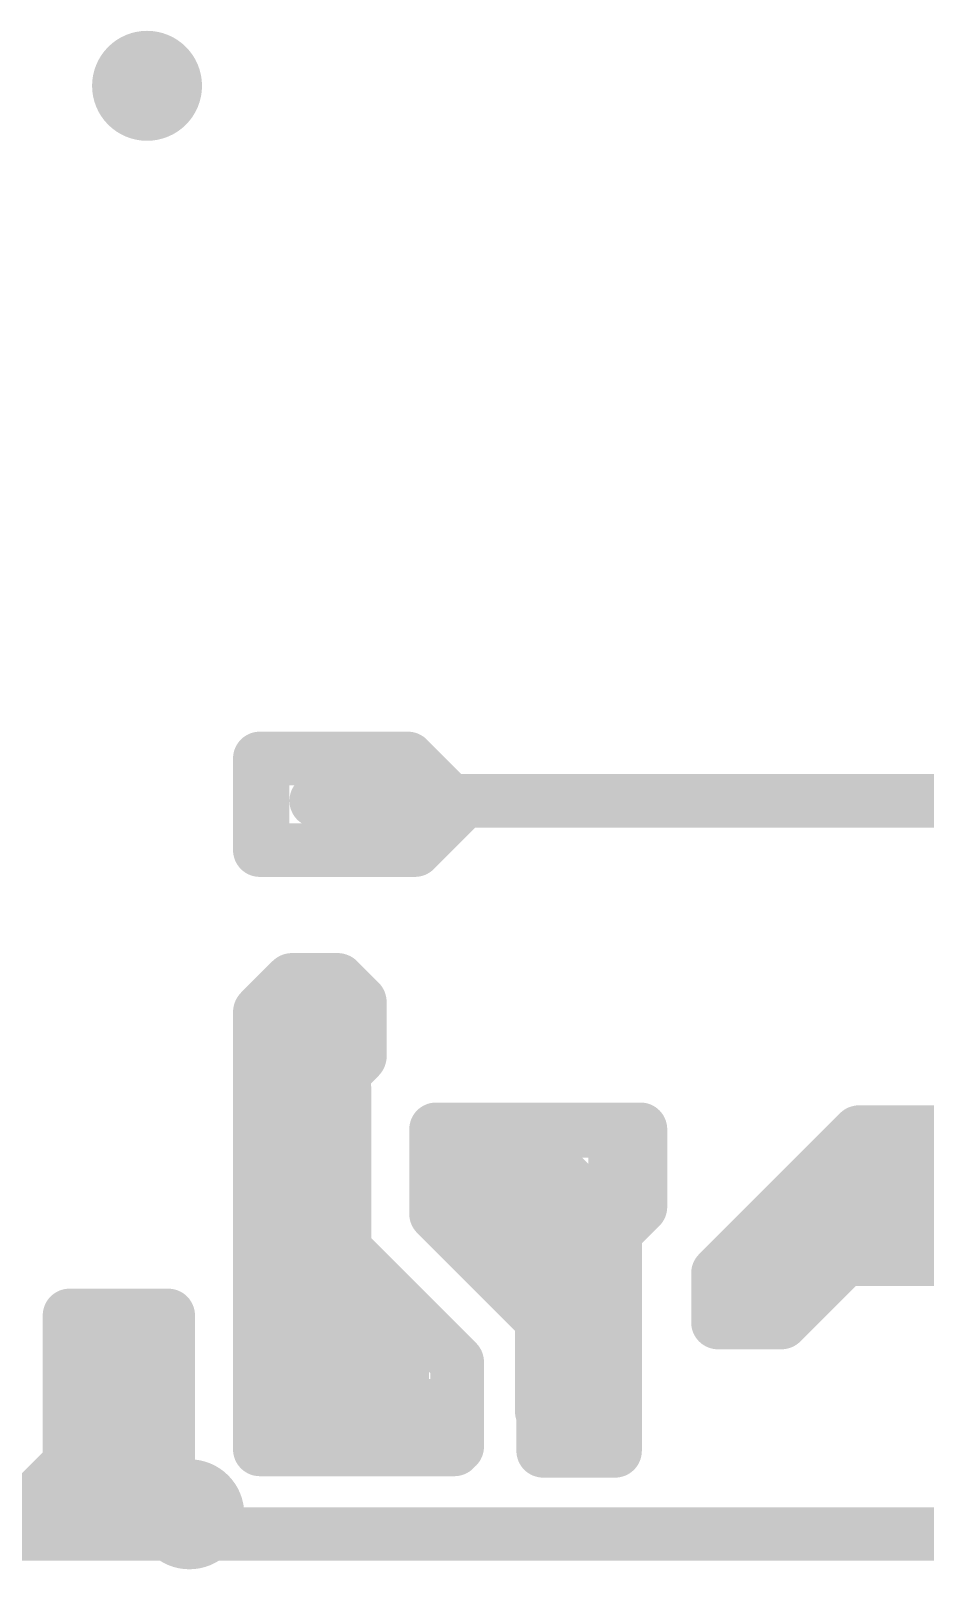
# Model space of a CAD drawing. Extents: x 13 to 23.9, y 0.2 to 11.6.
# Drawn here: x 15.888 to 16.523, y 5.04 to 6.131 of the extents above; entities that cross this region are included whole.
import ezdxf

# ---------------------------------------------------------------- set-up
doc = ezdxf.new("R2010")
doc.units = 0
doc.header["$MEASUREMENT"] = 0
doc.layers.add('BOTTOM', color=250, linetype='Continuous')
doc.layers.get('0').off()

# ---------------------------------------------------------------- blocks, each defined once
blk = doc.blocks.new('UNIT_DISC')
at = {"linetype": 'Continuous', "const_width": 0.5}
blk.add_lwpolyline([(0.25, 0, 1), (-0.25, 0, 1)], format="xyb", close=True, dxfattribs=at)
blk = doc.blocks.new('SHAPE_EL_780_780_0_0_0_0')
at = {"xscale": 0.078, "yscale": 0.078, "zscale": 0.078}
blk.add_blockref('UNIT_DISC', (0, 0), dxfattribs=at)
blk = doc.blocks.new('P_EX78Y78D16A')
at = {"layer": 'BOTTOM'}
blk.add_blockref('SHAPE_EL_780_780_0_0_0_0', (0, 0), dxfattribs=at)
blk = doc.blocks.new('R26')
for p in [(15.73, 10.224), (16.23, 10.224)]:
    blk.add_blockref('P_EX78Y78D16A', p)
blk = doc.blocks.new('J14')
for p in [(15.8, 11.237), (16.2, 11.237)]:
    blk.add_blockref('P_EX78Y78D16A', p)
blk = doc.blocks.new('SHAPE_EL_800_800_0_0_0_0')
at = {"xscale": 0.08, "yscale": 0.08, "zscale": 0.08}
blk.add_blockref('UNIT_DISC', (0, 0), dxfattribs=at)
blk = doc.blocks.new('P_EX80Y80D16A50')
at = {"layer": 'BOTTOM'}
blk.add_blockref('SHAPE_EL_800_800_0_0_0_0', (0, 0), dxfattribs=at)
blk = doc.blocks.new('P_EX80Y80D16A55')
at = {"layer": 'BOTTOM'}
blk.add_blockref('SHAPE_EL_800_800_0_0_0_0', (0, 0), dxfattribs=at)
blk = doc.blocks.new('PT1')
for name, p in [('P_EX80Y80D16A55', (15.925, 10.582)), ('P_EX80Y80D16A50', (16.325, 10.582))]:
    blk.add_blockref(name, p)

msp = doc.modelspace()

# ---------------------------------------------------------------- linework, layer by layer
at = {"layer": 'BOTTOM', "linetype": 'Continuous'}
for points, const_width in [([(16.0507, 5.6151), (16.1557, 5.6151)], 0.038), ([(16.0507, 5.5501), (16.0507, 5.6151)], 0.038), ([(16.0517, 5.5621), (16.0517, 5.6141)], 0.04), ([(16.1557, 5.6151), (16.1907, 5.5801)], 0.038), ([(16.0907, 5.5851), (17.3807, 5.5851)], 0.038), ([(16.1607, 5.5501), (16.1907, 5.5801)], 0.038), ([(16.0507, 5.5501), (16.0907, 5.5501)], 0.038), ([(16.0707, 5.5501), (16.1607, 5.5501)], 0.038), ([(16.0517, 5.4351), (16.0737, 5.4571)], 0.04), ([(16.0737, 5.4571), (16.1057, 5.4571)], 0.04), ([(16.1057, 5.4571), (16.1207, 5.4421)], 0.04), ([(16.0577, 5.4421), (16.0707, 5.4551)], 0.038), ([(16.0707, 5.4551), (16.1077, 5.4551)], 0.038), ([(16.1077, 5.4551), (16.1207, 5.4421)], 0.038), ([(16.0517, 5.2201), (16.0517, 5.4351)], 0.04), ([(16.1207, 5.4041), (16.1207, 5.4421)], 0.04), ([(16.1207, 5.4051), (16.1207, 5.4421)], 0.038), ([(16.0957, 5.2321), (16.0957, 5.4321)], 0.038), ([(16.0797, 5.3631), (16.0797, 5.4111)], 0.04), ([(16.0797, 5.3631), (16.1207, 5.4041)], 0.04), ([(16.1077, 5.3921), (16.1207, 5.4051)], 0.038), ([(16.1077, 5.3671), (16.1077, 5.3921)], 0.038), ([(16.1107, 5.2671), (16.1107, 5.3821)], 0.038), ([(16.1077, 5.3051), (16.1077, 5.3801)], 0.038), ([(16.1757, 5.3521), (16.3207, 5.3521)], 0.038), ([(16.1757, 5.2921), (16.1757, 5.3521)], 0.038), ([(16.1797, 5.3511), (16.3027, 5.3511)], 0.038), ([(16.1797, 5.3511), (16.3027, 5.3511)], 0.038), ([(16.1797, 5.3301), (16.1797, 5.3511)], 0.038), ([(16.1797, 5.3301), (16.1797, 5.3511)], 0.038), ([(16.3027, 5.1241), (16.3027, 5.3511)], 0.038), ([(16.3027, 5.1241), (16.3027, 5.3511)], 0.038), ([(16.3207, 5.2971), (16.3207, 5.3521)], 0.038), ([(16.3757, 5.2501), (16.4757, 5.3501)], 0.038), ([(16.4757, 5.3501), (16.6407, 5.3501)], 0.038), ([(16.0707, 5.1561), (16.0707, 5.3401)], 0.038), ([(16.0707, 5.1561), (16.0707, 5.3401)], 0.038), ([(16.0707, 5.1561), (16.0707, 5.3311)], 0.05), ([(16.0707, 5.1561), (16.0707, 5.3311)], 0.05), ([(16.0707, 5.1561), (16.0707, 5.3431)], 0.022), ([(16.0707, 5.1561), (16.0707, 5.3431)], 0.022), ([(16.1797, 5.3301), (16.2517, 5.2581)], 0.038), ([(16.1797, 5.3301), (16.2517, 5.2581)], 0.038), ([(16.4107, 5.2401), (16.5007, 5.3301)], 0.038), ([(16.5007, 5.3301), (16.6307, 5.3301)], 0.038), ([(16.0507, 5.1251), (16.0507, 5.3161)], 0.038), ([(16.0507, 5.1251), (16.0507, 5.3161)], 0.038), ([(16.2167, 5.3211), (16.2177, 5.3201)], 0.038), ([(16.2167, 5.3211), (16.2177, 5.3201)], 0.038), ([(16.2177, 5.3201), (16.2337, 5.3201)], 0.038), ([(16.2177, 5.3201), (16.2337, 5.3201)], 0.038), ([(16.2157, 5.3301), (16.2657, 5.3301)], 0.022), ([(16.2337, 5.3201), (16.2777, 5.2761)], 0.038), ([(16.2337, 5.3201), (16.2777, 5.2761)], 0.038), ([(16.2657, 5.3301), (16.2757, 5.3201)], 0.022), ([(16.2757, 5.2301), (16.2757, 5.3201)], 0.022), ([(16.3957, 5.2571), (16.4457, 5.3071)], 0.038), ([(16.4457, 5.3071), (16.6207, 5.3071)], 0.038), ([(16.2957, 5.2721), (16.3207, 5.2971)], 0.038), ([(16.0887, 5.2861), (16.1567, 5.2181)], 0.038), ([(16.0887, 5.2861), (16.1567, 5.2181)], 0.038), ([(16.1757, 5.2921), (16.2507, 5.2171)], 0.038), ([(16.4157, 5.2401), (16.4607, 5.2851)], 0.038), ([(16.4607, 5.2851), (16.6107, 5.2851)], 0.038), ([(16.2777, 5.1311), (16.2777, 5.2761)], 0.038), ([(16.2777, 5.1311), (16.2777, 5.2761)], 0.038), ([(16.1057, 5.2611), (16.1057, 5.2651)], 0.038), ([(16.1057, 5.2611), (16.1057, 5.2651)], 0.038), ([(16.1057, 5.1551), (16.1057, 5.2651)], 0.038), ([(16.1057, 5.1551), (16.1057, 5.2651)], 0.038), ([(16.1107, 5.2671), (16.1907, 5.1871)], 0.038), ([(16.1057, 5.2611), (16.1517, 5.2151)], 0.038), ([(16.1057, 5.2611), (16.1517, 5.2151)], 0.038), ([(16.2517, 5.1401), (16.2517, 5.2581)], 0.038), ([(16.2517, 5.1401), (16.2517, 5.2581)], 0.038), ([(16.2707, 5.1561), (16.2707, 5.2681)], 0.022), ([(16.2707, 5.1561), (16.2707, 5.2681)], 0.022), ([(16.4207, 5.2151), (16.4657, 5.2601)], 0.038), ([(16.4657, 5.2601), (16.4707, 5.2601)], 0.038), ([(16.4707, 5.2601), (16.6407, 5.2601)], 0.038), ([(16.3757, 5.2151), (16.3757, 5.2501)], 0.038), ([(16.4107, 5.2401), (16.4157, 5.2401)], 0.038), ([(15.9157, 5.2201), (15.9857, 5.2201)], 0.038), ([(15.9157, 5.1151), (15.9157, 5.2201)], 0.038), ([(15.9377, 5.2181), (15.9857, 5.2181)], 0.038), ([(15.9377, 5.2181), (15.9857, 5.2181)], 0.038), ([(15.9377, 5.1031), (15.9377, 5.2181)], 0.038), ([(15.9377, 5.1031), (15.9377, 5.2181)], 0.038), ([(15.9857, 5.1051), (15.9857, 5.2201)], 0.038), ([(15.9857, 5.1201), (15.9857, 5.2181)], 0.038), ([(15.9857, 5.1201), (15.9857, 5.2181)], 0.038), ([(16.1567, 5.2081), (16.1567, 5.2181)], 0.038), ([(16.1567, 5.2081), (16.1567, 5.2181)], 0.038), ([(16.1517, 5.1591), (16.1517, 5.2151)], 0.038), ([(16.1517, 5.1591), (16.1517, 5.2151)], 0.038), ([(16.2507, 5.1521), (16.2507, 5.2171)], 0.038), ([(16.3757, 5.2151), (16.4207, 5.2151)], 0.038), ([(15.9637, 5.1521), (15.9637, 5.1981)], 0.038), ([(15.9637, 5.1521), (15.9637, 5.1981)], 0.038), ([(16.1287, 5.2051), (16.1377, 5.1961)], 0.038), ([(16.1287, 5.2051), (16.1377, 5.1961)], 0.038), ([(16.1377, 5.1591), (16.1377, 5.1961)], 0.038), ([(16.1377, 5.1591), (16.1377, 5.1961)], 0.038), ([(16.1907, 5.1271), (16.1907, 5.1871)], 0.038), ([(16.0707, 5.1561), (16.1697, 5.1561)], 0.038), ([(16.0707, 5.1561), (16.1697, 5.1561)], 0.038), ([(16.1377, 5.1591), (16.1517, 5.1591)], 0.038), ([(16.1377, 5.1591), (16.1517, 5.1591)], 0.038), ([(15.9457, 5.1101), (15.9457, 5.1451)], 0.038), ([(15.9707, 5.1061), (15.9707, 5.1431)], 0.038), ([(15.9707, 5.1061), (15.9707, 5.1431)], 0.038), ([(16.0707, 5.1561), (16.1707, 5.1561)], 0.022), ([(16.0707, 5.1561), (16.1707, 5.1561)], 0.022), ([(15.9707, 5.1061), (15.9707, 5.1431)], 0.022), ([(15.9707, 5.1061), (15.9707, 5.1431)], 0.022), ([(16.2517, 5.1241), (16.2517, 5.1391)], 0.038), ([(16.2517, 5.1241), (16.2517, 5.1391)], 0.038), ([(15.9307, 5.0651), (15.9857, 5.1201)], 0.038), ([(15.9857, 5.1051), (15.9857, 5.1201)], 0.038), ([(16.0507, 5.1251), (16.1887, 5.1251)], 0.038), ([(16.0507, 5.1251), (16.1887, 5.1251)], 0.038), ([(16.2517, 5.1241), (16.3027, 5.1241)], 0.038), ([(16.2517, 5.1241), (16.3027, 5.1241)], 0.038), ([(15.8657, 5.0651), (15.9157, 5.1151)], 0.038), ([(15.9107, 5.0751), (15.9457, 5.1101)], 0.038), ([(15.9707, 5.0801), (15.9707, 5.1101)], 0.038), ([(15.9327, 5.0681), (15.9707, 5.1061)], 0.038), ([(15.9857, 5.1051), (16.0257, 5.0651)], 0.038), ([(15.2307, 5.0651), (17.9307, 5.0651)], 0.038), ([(16.0257, 5.0651), (16.0757, 5.0651)], 0.038)]:
    msp.add_lwpolyline(points, dxfattribs=dict(at, const_width=const_width))

# ---------------------------------------------------------------- block references
for name in ['J14', 'PT1', 'R26']:
    msp.add_blockref(name, (-0.2293, -5.1449))
at = {"layer": 'BOTTOM'}
for p, xscale, yscale, zscale in [((16.0507, 5.6151), 0.03800000000000026, 0.03800000000000026, 0.038), ((16.0507, 5.6151), 0.03800000000000026, 0.03800000000000026, 0.038), ((16.0517, 5.6141), 0.03999999999999915, 0.03999999999999915, 0.04), ((16.1557, 5.6151), 0.03800000000000026, 0.03800000000000026, 0.038), ((16.1557, 5.6151), 0.03800000000000026, 0.03800000000000026, 0.038), ((16.0907, 5.5851), 0.03800000000000026, 0.03800000000000026, 0.038), ((16.1907, 5.5801), 0.03800000000000026, 0.03800000000000026, 0.038), ((16.1907, 5.5801), 0.03800000000000026, 0.03800000000000026, 0.038), ((16.0517, 5.5621), 0.03999999999999915, 0.03999999999999915, 0.04), ((16.0507, 5.5501), 0.03800000000000026, 0.03800000000000026, 0.038), ((16.0507, 5.5501), 0.03800000000000026, 0.03800000000000026, 0.038), ((16.0707, 5.5501), 0.03800000000000026, 0.03800000000000026, 0.038), ((16.0907, 5.5501), 0.03800000000000026, 0.03800000000000026, 0.038), ((16.1607, 5.5501), 0.03800000000000026, 0.03800000000000026, 0.038), ((16.1607, 5.5501), 0.03800000000000026, 0.03800000000000026, 0.038), ((16.0737, 5.4571), 0.03999999999999915, 0.03999999999999915, 0.04), ((16.0737, 5.4571), 0.03999999999999915, 0.03999999999999915, 0.04), ((16.1057, 5.4571), 0.03999999999999915, 0.03999999999999915, 0.04), ((16.1057, 5.4571), 0.03999999999999915, 0.03999999999999915, 0.04), ((16.0707, 5.4551), 0.03800000000000026, 0.03800000000000026, 0.038), ((16.0707, 5.4551), 0.03800000000000026, 0.03800000000000026, 0.038), ((16.1077, 5.4551), 0.03800000000000026, 0.03800000000000026, 0.038), ((16.1077, 5.4551), 0.03800000000000026, 0.03800000000000026, 0.038), ((16.0517, 5.4351), 0.03999999999999915, 0.03999999999999915, 0.04), ((16.0517, 5.4351), 0.03999999999999915, 0.03999999999999915, 0.04), ((16.0577, 5.4421), 0.03800000000000026, 0.03800000000000026, 0.038), ((16.1207, 5.4421), 0.03999999999999915, 0.03999999999999915, 0.04), ((16.1207, 5.4421), 0.03999999999999915, 0.03999999999999915, 0.04), ((16.1207, 5.4421), 0.03800000000000026, 0.03800000000000026, 0.038), ((16.1207, 5.4421), 0.03800000000000026, 0.03800000000000026, 0.038), ((16.0957, 5.4321), 0.03800000000000026, 0.03800000000000026, 0.038), ((16.0797, 5.4111), 0.03999999999999915, 0.03999999999999915, 0.04), ((16.1207, 5.4041), 0.03999999999999915, 0.03999999999999915, 0.04), ((16.1207, 5.4041), 0.03999999999999915, 0.03999999999999915, 0.04), ((16.1207, 5.4051), 0.03800000000000026, 0.03800000000000026, 0.038), ((16.1207, 5.4051), 0.03800000000000026, 0.03800000000000026, 0.038), ((16.1077, 5.3921), 0.03800000000000026, 0.03800000000000026, 0.038), ((16.1077, 5.3921), 0.03800000000000026, 0.03800000000000026, 0.038), ((16.1107, 5.3821), 0.03800000000000026, 0.03800000000000026, 0.038), ((16.1077, 5.3801), 0.03800000000000026, 0.03800000000000026, 0.038), ((16.0797, 5.3631), 0.03999999999999915, 0.03999999999999915, 0.04), ((16.0797, 5.3631), 0.03999999999999915, 0.03999999999999915, 0.04), ((16.1077, 5.3671), 0.03800000000000026, 0.03800000000000026, 0.038), ((16.1757, 5.3521), 0.03800000000000026, 0.03800000000000026, 0.038), ((16.1757, 5.3521), 0.03800000000000026, 0.03800000000000026, 0.038), ((16.1797, 5.3511), 0.03800000000000026, 0.03800000000000026, 0.038), ((16.1797, 5.3511), 0.03800000000000026, 0.03800000000000026, 0.038), ((16.1797, 5.3511), 0.03800000000000026, 0.03800000000000026, 0.038), ((16.1797, 5.3511), 0.03800000000000026, 0.03800000000000026, 0.038), ((16.3027, 5.3511), 0.03800000000000026, 0.03800000000000026, 0.038), ((16.3027, 5.3511), 0.03800000000000026, 0.03800000000000026, 0.038), ((16.3027, 5.3511), 0.03800000000000026, 0.03800000000000026, 0.038), ((16.3027, 5.3511), 0.03800000000000026, 0.03800000000000026, 0.038), ((16.3207, 5.3521), 0.03800000000000026, 0.03800000000000026, 0.038), ((16.3207, 5.3521), 0.03800000000000026, 0.03800000000000026, 0.038), ((16.4757, 5.3501), 0.03800000000000026, 0.03800000000000026, 0.038), ((16.4757, 5.3501), 0.03800000000000026, 0.03800000000000026, 0.038), ((16.0707, 5.3401), 0.03800000000000026, 0.03800000000000026, 0.038), ((16.0707, 5.3401), 0.03800000000000026, 0.03800000000000026, 0.038), ((16.0707, 5.3311), 0.05000000000000071, 0.05000000000000071, 0.05), ((16.0707, 5.3311), 0.05000000000000071, 0.05000000000000071, 0.05), ((16.0707, 5.3431), 0.02200000000000024, 0.02200000000000024, 0.022), ((16.0707, 5.3431), 0.02200000000000024, 0.02200000000000024, 0.022), ((16.1797, 5.3301), 0.03800000000000026, 0.03800000000000026, 0.038), ((16.1797, 5.3301), 0.03800000000000026, 0.03800000000000026, 0.038), ((16.1797, 5.3301), 0.03800000000000026, 0.03800000000000026, 0.038), ((16.1797, 5.3301), 0.03800000000000026, 0.03800000000000026, 0.038), ((16.5007, 5.3301), 0.03800000000000026, 0.03800000000000026, 0.038), ((16.5007, 5.3301), 0.03800000000000026, 0.03800000000000026, 0.038), ((16.0507, 5.3161), 0.03800000000000026, 0.03800000000000026, 0.038), ((16.0507, 5.3161), 0.03800000000000026, 0.03800000000000026, 0.038), ((16.2167, 5.3211), 0.03800000000000026, 0.03800000000000026, 0.038), ((16.2167, 5.3211), 0.03800000000000026, 0.03800000000000026, 0.038), ((16.2177, 5.3201), 0.03800000000000026, 0.03800000000000026, 0.038), ((16.2177, 5.3201), 0.03800000000000026, 0.03800000000000026, 0.038), ((16.2177, 5.3201), 0.03800000000000026, 0.03800000000000026, 0.038), ((16.2177, 5.3201), 0.03800000000000026, 0.03800000000000026, 0.038), ((16.2157, 5.3301), 0.02200000000000024, 0.02200000000000024, 0.022), ((16.2337, 5.3201), 0.03800000000000026, 0.03800000000000026, 0.038), ((16.2337, 5.3201), 0.03800000000000026, 0.03800000000000026, 0.038), ((16.2337, 5.3201), 0.03800000000000026, 0.03800000000000026, 0.038), ((16.2337, 5.3201), 0.03800000000000026, 0.03800000000000026, 0.038), ((16.2657, 5.3301), 0.02200000000000024, 0.02200000000000024, 0.022), ((16.2657, 5.3301), 0.02200000000000024, 0.02200000000000024, 0.022), ((16.1077, 5.3051), 0.03800000000000026, 0.03800000000000026, 0.038), ((16.2757, 5.3201), 0.02200000000000024, 0.02200000000000024, 0.022), ((16.2757, 5.3201), 0.02200000000000024, 0.02200000000000024, 0.022), ((16.4457, 5.3071), 0.03800000000000026, 0.03800000000000026, 0.038), ((16.4457, 5.3071), 0.03800000000000026, 0.03800000000000026, 0.038), ((16.3207, 5.2971), 0.03800000000000026, 0.03800000000000026, 0.038), ((16.3207, 5.2971), 0.03800000000000026, 0.03800000000000026, 0.038), ((16.0887, 5.2861), 0.03800000000000026, 0.03800000000000026, 0.038), ((16.0887, 5.2861), 0.03800000000000026, 0.03800000000000026, 0.038), ((16.1757, 5.2921), 0.03800000000000026, 0.03800000000000026, 0.038), ((16.1757, 5.2921), 0.03800000000000026, 0.03800000000000026, 0.038), ((16.4607, 5.2851), 0.03800000000000026, 0.03800000000000026, 0.038), ((16.4607, 5.2851), 0.03800000000000026, 0.03800000000000026, 0.038), ((16.2777, 5.2761), 0.03800000000000026, 0.03800000000000026, 0.038), ((16.2777, 5.2761), 0.03800000000000026, 0.03800000000000026, 0.038), ((16.2777, 5.2761), 0.03800000000000026, 0.03800000000000026, 0.038), ((16.2777, 5.2761), 0.03800000000000026, 0.03800000000000026, 0.038), ((16.1057, 5.2651), 0.03800000000000026, 0.03800000000000026, 0.038), ((16.1057, 5.2651), 0.03800000000000026, 0.03800000000000026, 0.038), ((16.1057, 5.2651), 0.03800000000000026, 0.03800000000000026, 0.038), ((16.1057, 5.2651), 0.03800000000000026, 0.03800000000000026, 0.038), ((16.1107, 5.2671), 0.03800000000000026, 0.03800000000000026, 0.038), ((16.1107, 5.2671), 0.03800000000000026, 0.03800000000000026, 0.038), ((16.2957, 5.2721), 0.03800000000000026, 0.03800000000000026, 0.038), ((16.1057, 5.2611), 0.03800000000000026, 0.03800000000000026, 0.038), ((16.1057, 5.2611), 0.03800000000000026, 0.03800000000000026, 0.038), ((16.1057, 5.2611), 0.03800000000000026, 0.03800000000000026, 0.038), ((16.1057, 5.2611), 0.03800000000000026, 0.03800000000000026, 0.038), ((16.2517, 5.2581), 0.03800000000000026, 0.03800000000000026, 0.038), ((16.2517, 5.2581), 0.03800000000000026, 0.03800000000000026, 0.038), ((16.2517, 5.2581), 0.03800000000000026, 0.03800000000000026, 0.038), ((16.2517, 5.2581), 0.03800000000000026, 0.03800000000000026, 0.038), ((16.2707, 5.2681), 0.02200000000000024, 0.02200000000000024, 0.022), ((16.2707, 5.2681), 0.02200000000000024, 0.02200000000000024, 0.022), ((16.3957, 5.2571), 0.03800000000000026, 0.03800000000000026, 0.038), ((16.4657, 5.2601), 0.03800000000000026, 0.03800000000000026, 0.038), ((16.4657, 5.2601), 0.03800000000000026, 0.03800000000000026, 0.038), ((16.4707, 5.2601), 0.03800000000000026, 0.03800000000000026, 0.038), ((16.4707, 5.2601), 0.03800000000000026, 0.03800000000000026, 0.038), ((16.3757, 5.2501), 0.03800000000000026, 0.03800000000000026, 0.038), ((16.3757, 5.2501), 0.03800000000000026, 0.03800000000000026, 0.038), ((16.4107, 5.2401), 0.03800000000000026, 0.03800000000000026, 0.038), ((16.4107, 5.2401), 0.03800000000000026, 0.03800000000000026, 0.038), ((16.4157, 5.2401), 0.03800000000000026, 0.03800000000000026, 0.038), ((16.4157, 5.2401), 0.03800000000000026, 0.03800000000000026, 0.038), ((16.0957, 5.2321), 0.03800000000000026, 0.03800000000000026, 0.038), ((15.9157, 5.2201), 0.03800000000000026, 0.03800000000000026, 0.038), ((15.9157, 5.2201), 0.03800000000000026, 0.03800000000000026, 0.038), ((15.9377, 5.2181), 0.03800000000000026, 0.03800000000000026, 0.038), ((15.9377, 5.2181), 0.03800000000000026, 0.03800000000000026, 0.038), ((15.9377, 5.2181), 0.03800000000000026, 0.03800000000000026, 0.038), ((15.9377, 5.2181), 0.03800000000000026, 0.03800000000000026, 0.038), ((15.9857, 5.2201), 0.03800000000000026, 0.03800000000000026, 0.038), ((15.9857, 5.2201), 0.03800000000000026, 0.03800000000000026, 0.038), ((15.9857, 5.2181), 0.03800000000000026, 0.03800000000000026, 0.038), ((15.9857, 5.2181), 0.03800000000000026, 0.03800000000000026, 0.038), ((15.9857, 5.2181), 0.03800000000000026, 0.03800000000000026, 0.038), ((15.9857, 5.2181), 0.03800000000000026, 0.03800000000000026, 0.038), ((16.0517, 5.2201), 0.03999999999999915, 0.03999999999999915, 0.04), ((16.1567, 5.2181), 0.03800000000000026, 0.03800000000000026, 0.038), ((16.1567, 5.2181), 0.03800000000000026, 0.03800000000000026, 0.038), ((16.1567, 5.2181), 0.03800000000000026, 0.03800000000000026, 0.038), ((16.1567, 5.2181), 0.03800000000000026, 0.03800000000000026, 0.038), ((16.2757, 5.2301), 0.02200000000000024, 0.02200000000000024, 0.022), ((16.1517, 5.2151), 0.03800000000000026, 0.03800000000000026, 0.038), ((16.1517, 5.2151), 0.03800000000000026, 0.03800000000000026, 0.038), ((16.1517, 5.2151), 0.03800000000000026, 0.03800000000000026, 0.038), ((16.1517, 5.2151), 0.03800000000000026, 0.03800000000000026, 0.038), ((16.1567, 5.2081), 0.03800000000000026, 0.03800000000000026, 0.038), ((16.1567, 5.2081), 0.03800000000000026, 0.03800000000000026, 0.038), ((16.2507, 5.2171), 0.03800000000000026, 0.03800000000000026, 0.038), ((16.2507, 5.2171), 0.03800000000000026, 0.03800000000000026, 0.038), ((16.3757, 5.2151), 0.03800000000000026, 0.03800000000000026, 0.038), ((16.3757, 5.2151), 0.03800000000000026, 0.03800000000000026, 0.038), ((16.4207, 5.2151), 0.03800000000000026, 0.03800000000000026, 0.038), ((16.4207, 5.2151), 0.03800000000000026, 0.03800000000000026, 0.038), ((15.9637, 5.1981), 0.03800000000000026, 0.03800000000000026, 0.038), ((15.9637, 5.1981), 0.03800000000000026, 0.03800000000000026, 0.038), ((16.1287, 5.2051), 0.03800000000000026, 0.03800000000000026, 0.038), ((16.1287, 5.2051), 0.03800000000000026, 0.03800000000000026, 0.038), ((16.1377, 5.1961), 0.03800000000000026, 0.03800000000000026, 0.038), ((16.1377, 5.1961), 0.03800000000000026, 0.03800000000000026, 0.038), ((16.1377, 5.1961), 0.03800000000000026, 0.03800000000000026, 0.038), ((16.1377, 5.1961), 0.03800000000000026, 0.03800000000000026, 0.038), ((16.1907, 5.1871), 0.03800000000000026, 0.03800000000000026, 0.038), ((16.1907, 5.1871), 0.03800000000000026, 0.03800000000000026, 0.038), ((16.0707, 5.1561), 0.05000000000000071, 0.05000000000000071, 0.05), ((16.0707, 5.1561), 0.05000000000000071, 0.05000000000000071, 0.05), ((16.0707, 5.1561), 0.03800000000000026, 0.03800000000000026, 0.038), ((16.0707, 5.1561), 0.03800000000000026, 0.03800000000000026, 0.038), ((16.0707, 5.1561), 0.03800000000000026, 0.03800000000000026, 0.038), ((16.0707, 5.1561), 0.03800000000000026, 0.03800000000000026, 0.038), ((16.1057, 5.1551), 0.03800000000000026, 0.03800000000000026, 0.038), ((16.1057, 5.1551), 0.03800000000000026, 0.03800000000000026, 0.038), ((16.1377, 5.1591), 0.03800000000000026, 0.03800000000000026, 0.038), ((16.1377, 5.1591), 0.03800000000000026, 0.03800000000000026, 0.038), ((16.1377, 5.1591), 0.03800000000000026, 0.03800000000000026, 0.038), ((16.1377, 5.1591), 0.03800000000000026, 0.03800000000000026, 0.038), ((16.1517, 5.1591), 0.03800000000000026, 0.03800000000000026, 0.038), ((16.1517, 5.1591), 0.03800000000000026, 0.03800000000000026, 0.038), ((16.1517, 5.1591), 0.03800000000000026, 0.03800000000000026, 0.038), ((16.1517, 5.1591), 0.03800000000000026, 0.03800000000000026, 0.038), ((16.1697, 5.1561), 0.03800000000000026, 0.03800000000000026, 0.038), ((16.1697, 5.1561), 0.03800000000000026, 0.03800000000000026, 0.038), ((15.9457, 5.1451), 0.03800000000000026, 0.03800000000000026, 0.038), ((15.9637, 5.1521), 0.03800000000000026, 0.03800000000000026, 0.038), ((15.9637, 5.1521), 0.03800000000000026, 0.03800000000000026, 0.038), ((15.9707, 5.1431), 0.03800000000000026, 0.03800000000000026, 0.038), ((15.9707, 5.1431), 0.03800000000000026, 0.03800000000000026, 0.038), ((16.0707, 5.1561), 0.02200000000000024, 0.02200000000000024, 0.022), ((16.0707, 5.1561), 0.02200000000000024, 0.02200000000000024, 0.022), ((16.0707, 5.1561), 0.02200000000000024, 0.02200000000000024, 0.022), ((16.0707, 5.1561), 0.02200000000000024, 0.02200000000000024, 0.022), ((16.1707, 5.1561), 0.02200000000000024, 0.02200000000000024, 0.022), ((16.1707, 5.1561), 0.02200000000000024, 0.02200000000000024, 0.022), ((16.2507, 5.1521), 0.03800000000000026, 0.03800000000000026, 0.038), ((16.2707, 5.1561), 0.02200000000000024, 0.02200000000000024, 0.022), ((16.2707, 5.1561), 0.02200000000000024, 0.02200000000000024, 0.022), ((15.9707, 5.1431), 0.02200000000000024, 0.02200000000000024, 0.022), ((15.9707, 5.1431), 0.02200000000000024, 0.02200000000000024, 0.022), ((16.2517, 5.1401), 0.03800000000000026, 0.03800000000000026, 0.038), ((16.2517, 5.1401), 0.03800000000000026, 0.03800000000000026, 0.038), ((16.2517, 5.1391), 0.03800000000000026, 0.03800000000000026, 0.038), ((16.2517, 5.1391), 0.03800000000000026, 0.03800000000000026, 0.038), ((16.2777, 5.1311), 0.03800000000000026, 0.03800000000000026, 0.038), ((16.2777, 5.1311), 0.03800000000000026, 0.03800000000000026, 0.038), ((15.9857, 5.1201), 0.03800000000000026, 0.03800000000000026, 0.038), ((15.9857, 5.1201), 0.03800000000000026, 0.03800000000000026, 0.038), ((15.9857, 5.1201), 0.03800000000000026, 0.03800000000000026, 0.038), ((15.9857, 5.1201), 0.03800000000000026, 0.03800000000000026, 0.038), ((16.0507, 5.1251), 0.03800000000000026, 0.03800000000000026, 0.038), ((16.0507, 5.1251), 0.03800000000000026, 0.03800000000000026, 0.038), ((16.0507, 5.1251), 0.03800000000000026, 0.03800000000000026, 0.038), ((16.0507, 5.1251), 0.03800000000000026, 0.03800000000000026, 0.038), ((16.1887, 5.1251), 0.03800000000000026, 0.03800000000000026, 0.038), ((16.1887, 5.1251), 0.03800000000000026, 0.03800000000000026, 0.038), ((16.1907, 5.1271), 0.03800000000000026, 0.03800000000000026, 0.038), ((16.2517, 5.1241), 0.03800000000000026, 0.03800000000000026, 0.038), ((16.2517, 5.1241), 0.03800000000000026, 0.03800000000000026, 0.038), ((16.2517, 5.1241), 0.03800000000000026, 0.03800000000000026, 0.038), ((16.2517, 5.1241), 0.03800000000000026, 0.03800000000000026, 0.038), ((16.3027, 5.1241), 0.03800000000000026, 0.03800000000000026, 0.038), ((16.3027, 5.1241), 0.03800000000000026, 0.03800000000000026, 0.038), ((16.3027, 5.1241), 0.03800000000000026, 0.03800000000000026, 0.038), ((16.3027, 5.1241), 0.03800000000000026, 0.03800000000000026, 0.038), ((15.9157, 5.1151), 0.03800000000000026, 0.03800000000000026, 0.038), ((15.9157, 5.1151), 0.03800000000000026, 0.03800000000000026, 0.038), ((15.9457, 5.1101), 0.03800000000000026, 0.03800000000000026, 0.038), ((15.9457, 5.1101), 0.03800000000000026, 0.03800000000000026, 0.038), ((15.9707, 5.1101), 0.03800000000000026, 0.03800000000000026, 0.038), ((15.9377, 5.1031), 0.03800000000000026, 0.03800000000000026, 0.038), ((15.9377, 5.1031), 0.03800000000000026, 0.03800000000000026, 0.038), ((15.9707, 5.1061), 0.03800000000000026, 0.03800000000000026, 0.038), ((15.9707, 5.1061), 0.03800000000000026, 0.03800000000000026, 0.038), ((15.9707, 5.1061), 0.03800000000000026, 0.03800000000000026, 0.038), ((15.9707, 5.1061), 0.02200000000000024, 0.02200000000000024, 0.022), ((15.9707, 5.1061), 0.02200000000000024, 0.02200000000000024, 0.022), ((15.9857, 5.1051), 0.03800000000000026, 0.03800000000000026, 0.038), ((15.9857, 5.1051), 0.03800000000000026, 0.03800000000000026, 0.038), ((15.9857, 5.1051), 0.03800000000000026, 0.03800000000000026, 0.038), ((15.9707, 5.0801), 0.03800000000000026, 0.03800000000000026, 0.038), ((15.9107, 5.0751), 0.03800000000000026, 0.03800000000000026, 0.038), ((15.9307, 5.0651), 0.03800000000000026, 0.03800000000000026, 0.038), ((15.9327, 5.0681), 0.03800000000000026, 0.03800000000000026, 0.038), ((16.0257, 5.0651), 0.03800000000000026, 0.03800000000000026, 0.038), ((16.0257, 5.0651), 0.03800000000000026, 0.03800000000000026, 0.038), ((16.0757, 5.0651), 0.03800000000000026, 0.03800000000000026, 0.038)]:
    msp.add_blockref('UNIT_DISC', p, dxfattribs=dict(at, xscale=xscale, yscale=yscale, zscale=zscale))

doc.saveas('drawing.dxf')
